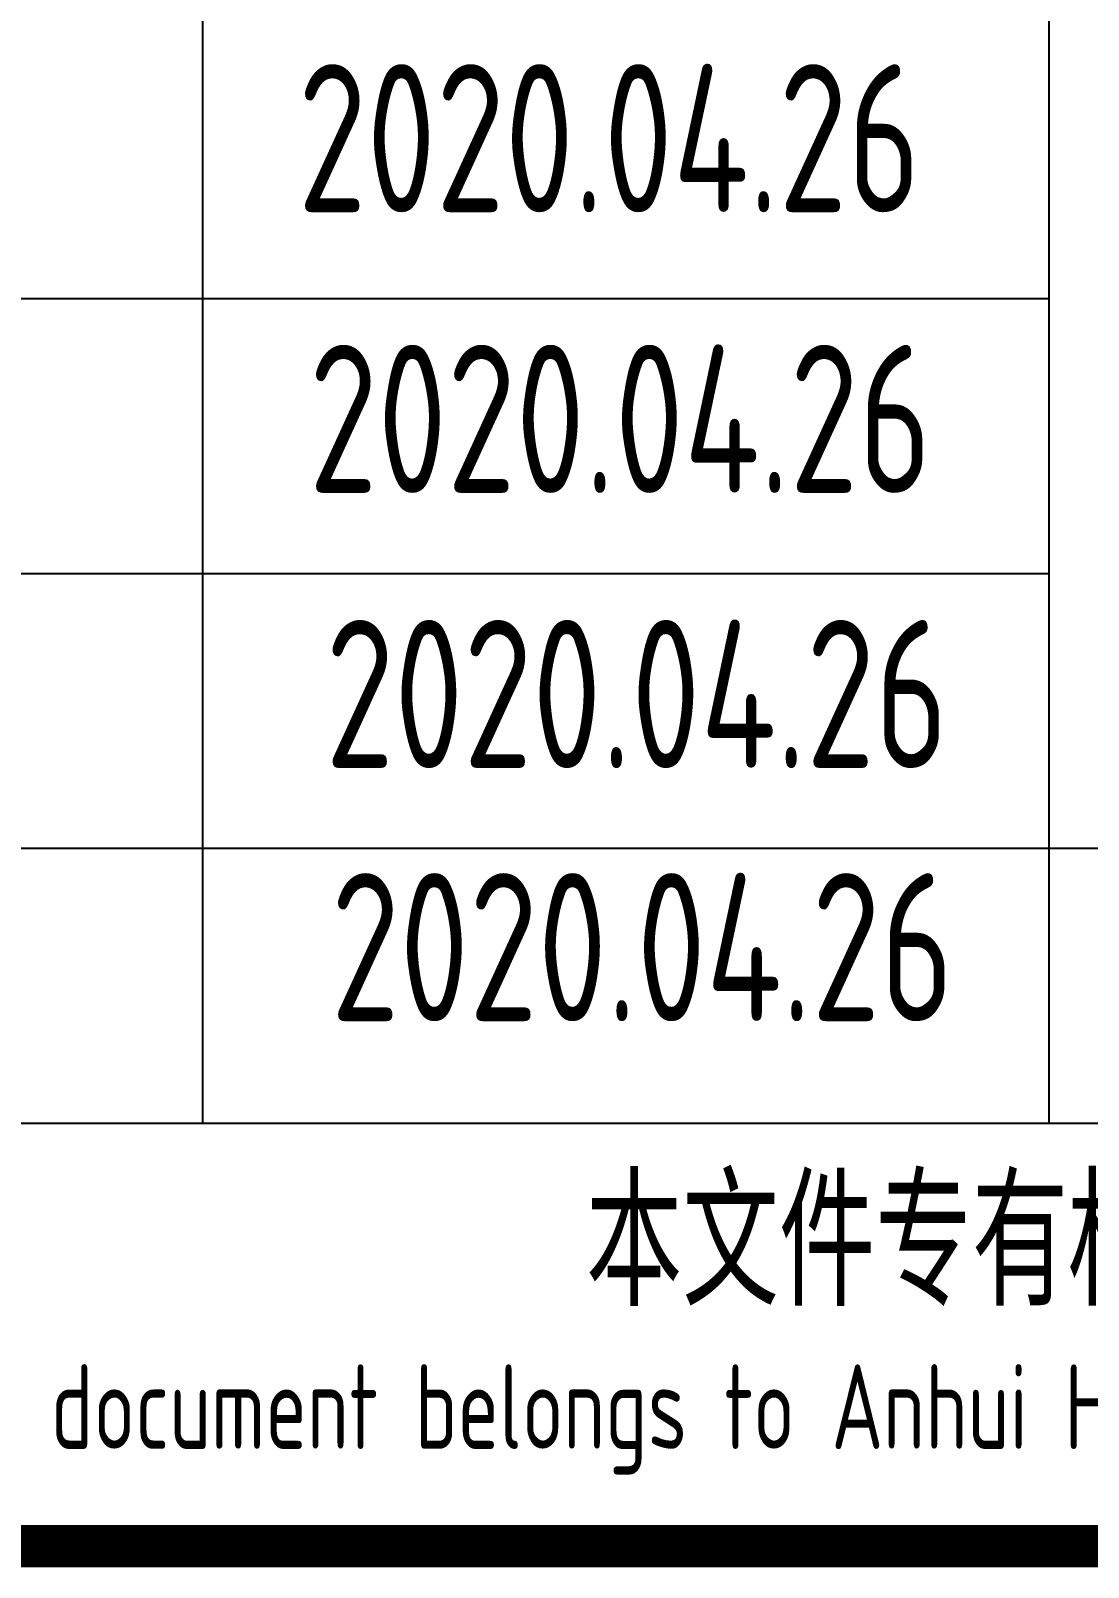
# Model space of a CAD drawing. Extents: x 6250600 to 6678662, y -692028 to -290561.
# Drawn here: x 6304440 to 6306939, y -371429 to -367796 of the extents above; entities that cross this region are included whole.
import ezdxf
from ezdxf.enums import TextEntityAlignment as Align

# ---------------------------------------------------------------- set-up
doc = ezdxf.new("R2010")
doc.units = 0
doc.header["$LTSCALE"] = 1000
doc.header["$MEASUREMENT"] = 0
doc.linetypes.add('2', pattern=[18.5, 12, -3, 0.5, -3])
doc.layers.get('0').update_dxf_attribs({"linetype": 'CONTINUOUS'})
doc.styles.add('AHD', font='sceie.shx', dxfattribs={"width": 0.7, "bigfont": 'sceic.shx'})
doc.styles.add('sceie', font='sceie.shx', dxfattribs={"width": 0.7, "bigfont": 'sceic.shx'})

# ---------------------------------------------------------------- blocks, each defined once
blk = doc.blocks.new('qm')
at = {"style": 'sceie', "width": 0.8}
for p in [(-941169.6, -984626.3), (-941208.7, -985276.9), (-941182.6, -985940.5), (-941143.6, -986591.1), (-941130.5, -987189.7)]:
    blk.add_attdef('2020.04.26', text='', height=350, dxfattribs=at).set_placement(p, align=Align.MIDDLE)

msp = doc.modelspace()

# ---------------------------------------------------------------- linework, layer by layer
for p, q in [((6304846.9, -370378.7), (6304846.9, -367128.7)), ((6306846.9, -370378.7), (6306846.9, -367128.7)), ((6301346.9, -368428.7), (6306846.9, -368428.7)), ((6301346.9, -369078.7), (6306846.9, -369078.7)), ((6301346.9, -369728.7), (6319346.9, -369728.7)), ((6301346.9, -370378.7), (6319346.9, -370378.7)), ((6301346.9, -371378.7), (6319346.9, -371378.7))]:
    msp.add_line(p, q)
at = {"color": 0, "const_width": 100}
msp.add_lwpolyline([(6319346.9, -371378.7), (6263446.9, -371378.7), (6263446.9, -331378.7), (6319346.9, -331378.7)], close=True, dxfattribs=at)

# ---------------------------------------------------------------- block references
at = {"color": 4, "linetype": '2'}
ref = msp.add_blockref('qm', (7247015.8, 617227.8), dxfattribs=at)
ref.add_attrib('2020.04.26', '2020.04.26', dxfattribs={"height": 350, "style": 'sceie', "width": 0.8}).set_placement((6305885.3, -369961.9), align=Align.MIDDLE)
ref.add_attrib('2020.04.26', '2020.04.26', dxfattribs={"height": 350, "style": 'sceie', "width": 0.8}).set_placement((6305872.3, -369363.3), align=Align.MIDDLE)
ref.add_attrib('2020.04.26', '2020.04.26', dxfattribs={"height": 350, "style": 'sceie', "width": 0.8}).set_placement((6305833.2, -368712.7), align=Align.MIDDLE)
ref.add_attrib('2020.04.26', '2020.04.26', dxfattribs={"height": 350, "style": 'sceie', "width": 0.8}).set_placement((6305807.2, -368049.1), align=Align.MIDDLE)

# ---------------------------------------------------------------- texts
at = {"style": 'AHD', "width": 0.8}
for s, height, p in [('本文件专有权属安徽华东化工医药工程有限责任公司所有,未经许可不得复制或转让给第三方', 300, (6310346.9, -370678.7)), ('本文件专有权属安徽华东化工医药工程有限责任公司所有,未经许可不得复制或转让给第三方', 300, (6310346.9, -370678.7)), ('The proprietary right of this document belongs to Anhui Huadong Chemical And Medical Engineering  Co.,Ltd.  and any replication or transfer to the 3rd. side is forbidden without its permission. ', 200, (6310346.9, -371078.7)), ('The proprietary right of this document belongs to Anhui Huadong Chemical And Medical Engineering  Co.,Ltd.  and any replication or transfer to the 3rd. side is forbidden without its permission. ', 200, (6310346.9, -371078.7))]:
    msp.add_text(s, height=height, dxfattribs=at).set_placement(p, align=Align.MIDDLE)

doc.saveas('drawing.dxf')
